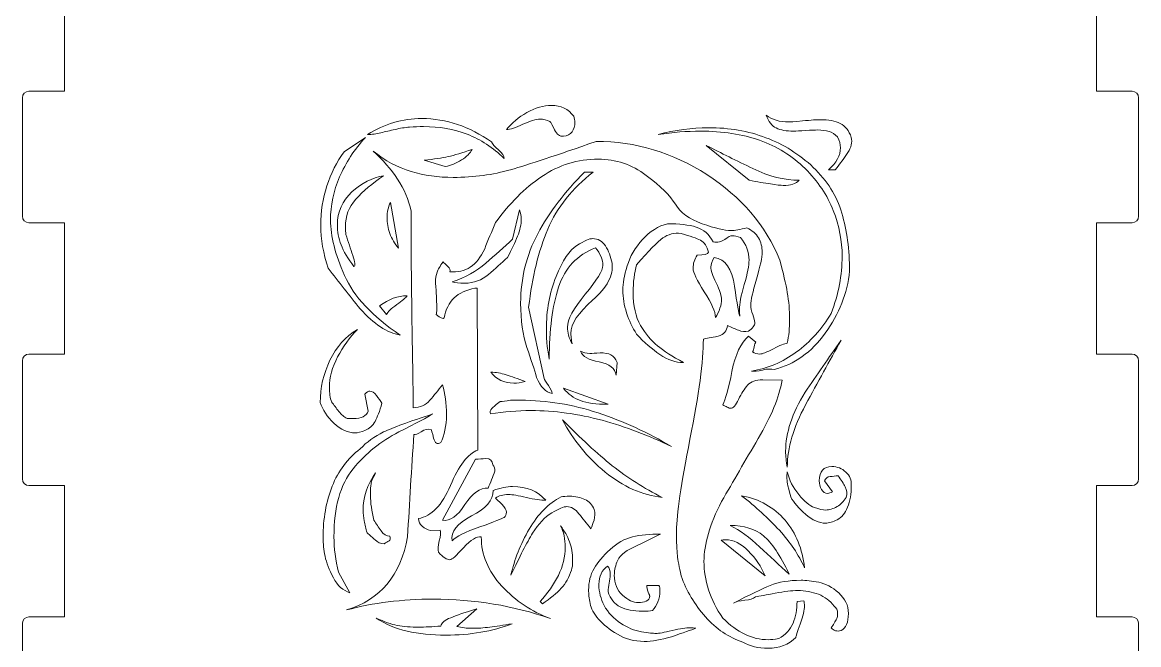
# Model space of a CAD drawing. Header units: inches. Extents: x 110 to 587, y -364 to 80.
# Drawn here: x 413.8 to 498.8, y -245.9 to -198.6 of the extents above; entities that cross this region are included whole.
import ezdxf

# ---------------------------------------------------------------- set-up
doc = ezdxf.new("R2010")
doc.units = ezdxf.units.IN
doc.header["$MEASUREMENT"] = 0
doc.layers.add('design5', color=7, linetype='Continuous')

# ---------------------------------------------------------------- blocks, each defined once
blk = doc.blocks.new('block 19')
at = {"layer": 'design5', "color": 1, "lineweight": 9}
blk.add_open_spline([(413.77, -53.803), (413.77, -53.803), (416.971, -53.803), (416.971, -53.803), (416.971, -53.803), (416.971, -63.804), (416.971, -63.804), (416.971, -63.804), (414.271, -63.804), (414.271, -63.804), (413.995, -63.804), (413.771, -64.028), (413.771, -64.305), (413.771, -64.305), (413.771, -73.305), (413.771, -73.305), (413.771, -73.581), (413.995, -73.805), (414.271, -73.805), (414.271, -73.805), (416.971, -73.805), (416.971, -73.805), (416.971, -73.805), (416.971, -83.805), (416.971, -83.805), (416.971, -83.805), (414.271, -83.805), (414.271, -83.805), (413.995, -83.805), (413.771, -84.028), (413.771, -84.304), (413.771, -86.011), (413.771, -91.597), (413.771, -93.304), (413.771, -93.58), (413.995, -93.804), (414.271, -93.804), (414.271, -93.804), (416.971, -93.804), (416.971, -93.804), (416.971, -93.804), (416.971, -103.805), (416.971, -103.805), (416.971, -103.805), (414.271, -103.805), (414.271, -103.805), (413.995, -103.805), (413.771, -104.028), (413.771, -104.304), (413.771, -106.011), (413.771, -111.597), (413.771, -113.304), (413.771, -113.581), (413.995, -113.804), (414.271, -113.804), (414.271, -113.804), (416.971, -113.804), (416.971, -113.804), (416.971, -113.804), (416.971, -123.805), (416.971, -123.805), (416.971, -123.805), (414.271, -123.805), (414.271, -123.805), (413.995, -123.805), (413.771, -124.029), (413.771, -124.304), (413.771, -124.304), (413.771, -133.304), (413.771, -133.304), (413.771, -133.58), (413.995, -133.804), (414.271, -133.804), (414.271, -133.804), (416.971, -133.804), (416.971, -133.804), (416.971, -133.804), (416.971, -143.804), (416.971, -143.804), (416.971, -143.804), (414.271, -143.804), (414.271, -143.804), (413.995, -143.804), (413.771, -144.028), (413.771, -144.304), (413.771, -144.304), (413.771, -153.304), (413.771, -153.304), (413.771, -153.581), (413.995, -153.805), (414.271, -153.805), (414.271, -153.805), (416.971, -153.805), (416.971, -153.805), (416.971, -153.805), (416.971, -163.804), (416.971, -163.804), (416.971, -163.804), (414.271, -163.804), (414.271, -163.804), (413.995, -163.804), (413.771, -164.028), (413.771, -164.304), (413.771, -166.011), (413.771, -171.597), (413.771, -173.304), (413.771, -173.58), (413.995, -173.804), (414.271, -173.804), (414.271, -173.804), (416.971, -173.804), (416.971, -173.804), (416.971, -173.804), (416.971, -183.805), (416.971, -183.805), (416.971, -183.805), (414.271, -183.805), (414.271, -183.805), (413.995, -183.805), (413.771, -184.028), (413.771, -184.304), (413.771, -186.011), (413.771, -191.597), (413.771, -193.305), (413.771, -193.58), (413.995, -193.804), (414.271, -193.804), (414.271, -193.804), (416.971, -193.804), (416.971, -193.804), (416.971, -193.804), (416.971, -203.805), (416.971, -203.805), (416.971, -203.805), (414.271, -203.805), (414.271, -203.805), (413.995, -203.805), (413.771, -204.029), (413.771, -204.304), (413.771, -204.304), (413.771, -213.304), (413.771, -213.304), (413.771, -213.581), (413.995, -213.804), (414.271, -213.804), (414.271, -213.804), (416.971, -213.804), (416.971, -213.804), (416.971, -213.804), (416.971, -223.804), (416.971, -223.804), (416.971, -223.804), (414.271, -223.804), (414.271, -223.804), (413.995, -223.804), (413.771, -224.029), (413.771, -224.304), (413.771, -224.304), (413.771, -233.304), (413.771, -233.304), (413.771, -233.581), (413.995, -233.805), (414.271, -233.805), (414.271, -233.805), (416.971, -233.805), (416.971, -233.805), (416.971, -233.805), (416.971, -243.804), (416.971, -243.804), (416.971, -243.804), (414.271, -243.804), (414.271, -243.804), (413.995, -243.804), (413.771, -244.028), (413.771, -244.304), (413.771, -246.011), (413.771, -251.597), (413.771, -253.304), (413.771, -253.58), (413.995, -253.804), (414.271, -253.804), (414.271, -253.804), (416.971, -253.804), (416.971, -253.804), (416.971, -253.804), (416.971, -263.804), (416.971, -263.804), (416.971, -263.804), (414.271, -263.804), (414.271, -263.804), (413.995, -263.804), (413.771, -264.027), (413.771, -264.304), (413.771, -266.01), (413.771, -271.596), (413.771, -273.304), (413.771, -273.58), (413.995, -273.804), (414.271, -273.804), (414.271, -273.804), (416.971, -273.804), (416.971, -273.804), (416.971, -273.804), (416.971, -283.804), (416.971, -283.804), (416.971, -283.804), (414.271, -283.804), (414.271, -283.804), (413.995, -283.804), (413.771, -284.028), (413.771, -284.304), (413.771, -284.304), (413.771, -293.304), (413.771, -293.304), (413.771, -293.58), (413.995, -293.804), (414.271, -293.804), (414.271, -293.804), (416.971, -293.804), (416.971, -293.804), (416.971, -293.804), (416.971, -303.804), (416.971, -303.804), (416.971, -303.804), (414.271, -303.804), (414.271, -303.804), (413.995, -303.804), (413.771, -304.028), (413.771, -304.304), (413.771, -304.304), (413.771, -313.304), (413.771, -313.304), (413.771, -313.58), (413.995, -313.804), (414.271, -313.804), (414.271, -313.804), (416.971, -313.804), (416.971, -313.804), (416.971, -313.804), (416.971, -323.804), (416.971, -323.804), (416.971, -323.804), (414.271, -323.804), (414.271, -323.804), (413.995, -323.804), (413.771, -324.027), (413.771, -324.304), (413.771, -326.01), (413.771, -331.597), (413.771, -333.304), (413.771, -333.58), (413.995, -333.804), (414.271, -333.804), (414.271, -333.804), (416.971, -333.804), (416.971, -333.804), (416.971, -333.804), (416.971, -343.804), (416.971, -343.804), (416.971, -343.804), (414.271, -343.804), (414.271, -343.804), (413.995, -343.804), (413.771, -344.028), (413.771, -344.304), (413.771, -344.304), (413.771, -350.305), (413.771, -350.305), (413.771, -350.581), (413.995, -350.805), (414.271, -350.805), (416.269, -350.805), (423.57, -350.805), (423.57, -350.805), (423.57, -350.805), (423.57, -353.805), (423.57, -353.805), (423.57, -353.805), (417.472, -353.805), (417.472, -353.805), (417.196, -353.805), (416.972, -354.028), (416.972, -354.305), (416.972, -354.305), (416.972, -360.306), (416.972, -360.306), (416.972, -360.581), (417.196, -360.805), (417.472, -360.805), (417.472, -360.805), (428.439, -363.806), (456.27, -363.806), (484.101, -363.806), (495.068, -360.805), (495.068, -360.805), (495.345, -360.805), (495.569, -360.581), (495.569, -360.306), (495.569, -360.306), (495.569, -354.305), (495.569, -354.305), (495.569, -354.028), (495.345, -353.805), (495.068, -353.805), (495.068, -353.805), (488.971, -353.805), (488.971, -353.805), (488.971, -353.805), (488.97, -350.805), (488.97, -350.805), (488.97, -350.805), (496.271, -350.805), (498.269, -350.805), (498.546, -350.805), (498.77, -350.581), (498.77, -350.305), (498.77, -350.305), (498.77, -344.304), (498.77, -344.304), (498.77, -344.028), (498.546, -343.804), (498.269, -343.804), (498.269, -343.804), (495.569, -343.804), (495.569, -343.804), (495.569, -343.804), (495.569, -333.804), (495.569, -333.804), (495.569, -333.804), (498.269, -333.804), (498.269, -333.804), (498.546, -333.804), (498.77, -333.58), (498.77, -333.304), (498.77, -331.596), (498.77, -326.011), (498.77, -324.304), (498.77, -324.028), (498.546, -323.804), (498.269, -323.804), (498.269, -323.804), (495.569, -323.804), (495.569, -323.804), (495.569, -323.804), (495.569, -313.804), (495.569, -313.804), (495.569, -313.804), (498.269, -313.804), (498.269, -313.804), (498.546, -313.804), (498.77, -313.58), (498.77, -313.304), (498.77, -313.304), (498.77, -304.304), (498.77, -304.304), (498.77, -304.028), (498.546, -303.804), (498.269, -303.804), (498.269, -303.804), (495.569, -303.804), (495.569, -303.804), (495.569, -303.804), (495.569, -293.804), (495.569, -293.804), (495.569, -293.804), (498.269, -293.804), (498.269, -293.804), (498.546, -293.804), (498.77, -293.58), (498.77, -293.304), (498.77, -293.304), (498.77, -284.304), (498.77, -284.304), (498.77, -284.028), (498.546, -283.804), (498.269, -283.804), (498.269, -283.804), (495.569, -283.804), (495.569, -283.804), (495.569, -283.804), (495.569, -273.804), (495.569, -273.804), (495.569, -273.804), (498.269, -273.804), (498.269, -273.804), (498.546, -273.804), (498.77, -273.579), (498.77, -273.304), (498.77, -271.596), (498.77, -266.011), (498.77, -264.304), (498.77, -264.028), (498.546, -263.804), (498.269, -263.804), (498.269, -263.804), (495.569, -263.804), (495.569, -263.804), (495.569, -263.804), (495.569, -253.804), (495.569, -253.804), (495.569, -253.804), (498.269, -253.804), (498.269, -253.804), (498.546, -253.804), (498.77, -253.58), (498.77, -253.304), (498.77, -251.597), (498.77, -246.011), (498.77, -244.305), (498.77, -244.028), (498.546, -243.804), (498.269, -243.804), (498.269, -243.804), (495.569, -243.804), (495.569, -243.804), (495.569, -243.804), (495.569, -233.805), (495.569, -233.805), (495.569, -233.805), (498.269, -233.805), (498.269, -233.805), (498.546, -233.805), (498.77, -233.581), (498.77, -233.304), (498.77, -233.304), (498.77, -224.304), (498.77, -224.304), (498.77, -224.029), (498.546, -223.804), (498.269, -223.804), (498.269, -223.804), (495.569, -223.804), (495.569, -223.804), (495.569, -223.804), (495.569, -213.804), (495.569, -213.804), (495.569, -213.804), (498.269, -213.804), (498.269, -213.804), (498.546, -213.804), (498.77, -213.581), (498.77, -213.304), (498.77, -213.304), (498.77, -204.304), (498.77, -204.304), (498.77, -204.029), (498.546, -203.805), (498.269, -203.805), (498.269, -203.805), (495.569, -203.805), (495.569, -203.805), (495.569, -203.805), (495.569, -193.804), (495.569, -193.804), (495.569, -193.804), (498.269, -193.804), (498.269, -193.804), (498.546, -193.804), (498.77, -193.58), (498.77, -193.305), (498.77, -191.597), (498.77, -186.012), (498.77, -184.305), (498.77, -184.029), (498.546, -183.805), (498.269, -183.805), (498.269, -183.805), (495.569, -183.805), (495.569, -183.805), (495.569, -183.805), (495.569, -173.804), (495.569, -173.804), (495.569, -173.804), (498.269, -173.804), (498.269, -173.804), (498.546, -173.804), (498.77, -173.58), (498.77, -173.304), (498.77, -171.597), (498.77, -166.011), (498.77, -164.305), (498.77, -164.028), (498.546, -163.804), (498.269, -163.804), (498.269, -163.804), (495.569, -163.804), (495.569, -163.804), (495.569, -163.804), (495.569, -153.805), (495.569, -153.805), (495.569, -153.805), (498.269, -153.805), (498.269, -153.805), (498.546, -153.805), (498.77, -153.581), (498.77, -153.304), (498.77, -153.304), (498.77, -144.304), (498.77, -144.304), (498.77, -144.028), (498.546, -143.804), (498.269, -143.804), (498.269, -143.804), (495.569, -143.804), (495.569, -143.804), (495.569, -143.804), (495.569, -133.804), (495.569, -133.804), (495.569, -133.804), (498.269, -133.804), (498.269, -133.804), (498.546, -133.804), (498.77, -133.58), (498.77, -133.304), (498.77, -133.304), (498.77, -124.304), (498.77, -124.304), (498.77, -124.029), (498.546, -123.805), (498.269, -123.805), (498.269, -123.805), (495.569, -123.805), (495.569, -123.805), (495.569, -123.805), (495.569, -113.804), (495.569, -113.804), (495.569, -113.804), (498.269, -113.804), (498.269, -113.804), (498.546, -113.804), (498.77, -113.58), (498.77, -113.304), (498.77, -111.597), (498.77, -106.012), (498.77, -104.305), (498.77, -104.029), (498.546, -103.805), (498.269, -103.805), (498.269, -103.805), (495.569, -103.805), (495.569, -103.805), (495.569, -103.805), (495.569, -93.804), (495.569, -93.804), (495.569, -93.804), (498.269, -93.804), (498.269, -93.804), (498.546, -93.804), (498.77, -93.58), (498.77, -93.304), (498.77, -91.597), (498.77, -86.012), (498.77, -84.305), (498.77, -84.029), (498.546, -83.805), (498.269, -83.805), (498.269, -83.805), (495.569, -83.805), (495.569, -83.805), (495.569, -83.805), (495.569, -73.805), (495.569, -73.805), (495.569, -73.805), (498.269, -73.805), (498.269, -73.805), (498.546, -73.805), (498.77, -73.581), (498.77, -73.305), (498.77, -73.305), (498.77, -64.305), (498.77, -64.305), (498.77, -64.028), (498.546, -63.804), (498.269, -63.804), (498.269, -63.804), (495.569, -63.804), (495.569, -63.804), (495.569, -63.804), (495.569, -53.803), (495.569, -53.803), (495.569, -53.803), (498.765, -53.803), (498.765, -53.805), (498.765, -53.805), (498.765, -39.805), (498.77, -39.805), (498.771, -26.96), (490.009, -15.778), (477.048, -9.908), (474.362, -8.693), (472.069, -5.595), (472.069, -2.647), (472.069, -2.647), (472.069, 59.837), (472.069, 59.837), (472.069, 60.821), (471.335, 61.93), (470.407, 62.256), (467.815, 63.166), (462.457, 63.695), (456.27, 63.695), (450.083, 63.695), (444.727, 63.166), (442.134, 62.256), (441.207, 61.93), (440.472, 60.821), (440.472, 59.837), (440.472, 59.837), (440.472, -2.647), (440.472, -2.647), (440.472, -5.595), (438.181, -8.693), (435.493, -9.908), (422.532, -15.778), (413.77, -26.96), (413.77, -39.798), (413.77, -39.805), (413.77, -53.805), (413.77, -53.803)], degree=3, knots=[0, 0, 0, 0, 1, 1, 1, 2, 2, 2, 3, 3, 3, 4, 4, 4, 5, 5, 5, 6, 6, 6, 7, 7, 7, 8, 8, 8, 9, 9, 9, 10, 10, 10, 11, 11, 11, 12, 12, 12, 13, 13, 13, 14, 14, 14, 15, 15, 15, 16, 16, 16, 17, 17, 17, 18, 18, 18, 19, 19, 19, 20, 20, 20, 21, 21, 21, 22, 22, 22, 23, 23, 23, 24, 24, 24, 25, 25, 25, 26, 26, 26, 27, 27, 27, 28, 28, 28, 29, 29, 29, 30, 30, 30, 31, 31, 31, 32, 32, 32, 33, 33, 33, 34, 34, 34, 35, 35, 35, 36, 36, 36, 37, 37, 37, 38, 38, 38, 39, 39, 39, 40, 40, 40, 41, 41, 41, 42, 42, 42, 43, 43, 43, 44, 44, 44, 45, 45, 45, 46, 46, 46, 47, 47, 47, 48, 48, 48, 49, 49, 49, 50, 50, 50, 51, 51, 51, 52, 52, 52, 53, 53, 53, 54, 54, 54, 55, 55, 55, 56, 56, 56, 57, 57, 57, 58, 58, 58, 59, 59, 59, 60, 60, 60, 61, 61, 61, 62, 62, 62, 63, 63, 63, 64, 64, 64, 65, 65, 65, 66, 66, 66, 67, 67, 67, 68, 68, 68, 69, 69, 69, 70, 70, 70, 71, 71, 71, 72, 72, 72, 73, 73, 73, 74, 74, 74, 75, 75, 75, 76, 76, 76, 77, 77, 77, 78, 78, 78, 79, 79, 79, 80, 80, 80, 81, 81, 81, 82, 82, 82, 83, 83, 83, 84, 84, 84, 85, 85, 85, 86, 86, 86, 87, 87, 87, 88, 88, 88, 89, 89, 89, 90, 90, 90, 91, 91, 91, 92, 92, 92, 93, 93, 93, 94, 94, 94, 95, 95, 95, 96, 96, 96, 97, 97, 97, 98, 98, 98, 99, 99, 99, 100, 100, 100, 101, 101, 101, 102, 102, 102, 103, 103, 103, 104, 104, 104, 105, 105, 105, 106, 106, 106, 107, 107, 107, 108, 108, 108, 109, 109, 109, 110, 110, 110, 111, 111, 111, 112, 112, 112, 113, 113, 113, 114, 114, 114, 115, 115, 115, 116, 116, 116, 117, 117, 117, 118, 118, 118, 119, 119, 119, 120, 120, 120, 121, 121, 121, 122, 122, 122, 123, 123, 123, 124, 124, 124, 125, 125, 125, 126, 126, 126, 127, 127, 127, 128, 128, 128, 129, 129, 129, 130, 130, 130, 131, 131, 131, 132, 132, 132, 133, 133, 133, 134, 134, 134, 135, 135, 135, 136, 136, 136, 137, 137, 137, 138, 138, 138, 139, 139, 139, 140, 140, 140, 141, 141, 141, 142, 142, 142, 143, 143, 143, 144, 144, 144, 145, 145, 145, 146, 146, 146, 147, 147, 147, 148, 148, 148, 149, 149, 149, 150, 150, 150, 151, 151, 151, 152, 152, 152, 153, 153, 153, 154, 154, 154, 155, 155, 155, 156, 156, 156, 157, 157, 157, 158, 158, 158, 159, 159, 159, 160, 160, 160, 161, 161, 161, 162, 162, 162, 163, 163, 163, 164, 164, 164, 165, 165, 165, 166, 166, 166, 167, 167, 167, 168, 168, 168, 169, 169, 169, 170, 170, 170, 171, 171, 171, 172, 172, 172, 173, 173, 173, 174, 174, 174, 175, 175, 175, 176, 176, 176, 177, 177, 177, 178, 178, 178, 179, 179, 179, 180, 180, 180, 181, 181, 181, 182, 182, 182, 183, 183, 183, 184, 184, 184, 185, 185, 185, 186, 186, 186, 187, 187, 187, 188, 188, 188, 189, 189, 189, 190, 190, 190, 191, 191, 191, 192, 192, 192, 193, 193, 193, 194, 194, 194, 195, 195, 195, 196, 196, 196, 197, 197, 197, 198, 198, 198, 199, 199, 199, 200, 200, 200, 201, 201, 201, 202, 202, 202, 203, 203, 203, 204, 204, 204, 205, 205, 205, 206, 206, 206, 206], dxfattribs=at)
blk = doc.blocks.new('block 23')
at = {"layer": 'design5', "color": 7, "lineweight": 9}
for points, knots in [([(455.844, -206.142), (455.844, -206.78), (455.554, -207.142), (454.975, -207.229), (454.685, -207.258), (454.46, -207.099), (454.301, -206.751), (454.141, -206.403), (454.018, -206.186), (453.932, -206.098), (453.699, -205.983), (453.453, -205.925), (453.192, -205.925), (452.873, -205.925), (452.438, -206.055), (451.888, -206.316), (451.337, -206.577), (450.916, -206.708), (450.627, -206.708), (451.033, -206.215), (451.554, -205.788), (452.193, -205.425), (452.83, -205.063), (453.453, -204.882), (454.062, -204.882), (454.786, -204.882), (455.351, -205.157), (455.757, -205.707), (455.815, -205.881), (455.844, -206.027), (455.844, -206.142)], [0, 0, 0, 0, 1, 1, 1, 2, 2, 2, 3, 3, 3, 4, 4, 4, 5, 5, 5, 6, 6, 6, 7, 7, 7, 8, 8, 8, 9, 9, 9, 10, 10, 10, 10]), ([(476.627, -208.468), (476.366, -208.859), (476.047, -209.302), (475.671, -209.794), (475.671, -209.794), (475.149, -209.794), (475.149, -209.794), (475.758, -209.244), (476.062, -208.679), (476.062, -208.099), (476.062, -207.838), (475.989, -207.563), (475.844, -207.273), (475.641, -207.07), (475.424, -206.932), (475.193, -206.86), (474.96, -206.788), (474.67, -206.751), (474.322, -206.751), (474.12, -206.751), (473.815, -206.766), (473.409, -206.794), (473.004, -206.823), (472.699, -206.838), (472.497, -206.838), (471.946, -206.838), (471.504, -206.759), (471.171, -206.599), (470.837, -206.44), (470.584, -206.114), (470.409, -205.62), (470.844, -205.968), (471.424, -206.142), (472.149, -206.142), (472.178, -206.142), (472.519, -206.114), (473.17, -206.055), (473.823, -205.997), (474.279, -205.968), (474.54, -205.968), (475.149, -205.968), (475.649, -206.063), (476.04, -206.251), (476.432, -206.44), (476.714, -206.794), (476.888, -207.316), (476.975, -207.693), (476.888, -208.077), (476.627, -208.468)], [0, 0, 0, 0, 1, 1, 1, 2, 2, 2, 3, 3, 3, 4, 4, 4, 5, 5, 5, 6, 6, 6, 7, 7, 7, 8, 8, 8, 9, 9, 9, 10, 10, 10, 11, 11, 11, 12, 12, 12, 13, 13, 13, 14, 14, 14, 15, 15, 15, 16, 16, 16, 16]), ([(447.649, -207.077), (446.62, -206.686), (445.511, -206.49), (444.323, -206.49), (443.975, -206.49), (443.62, -206.505), (443.257, -206.533), (442.895, -206.563), (442.525, -206.621), (442.149, -206.708), (441.772, -206.794), (441.41, -206.881), (441.062, -206.968), (440.714, -207.056), (440.381, -207.099), (440.062, -207.099), (441.337, -206.287), (442.714, -205.881), (444.192, -205.881), (446.047, -205.881), (447.815, -206.476), (449.496, -207.664), (449.554, -207.809), (449.729, -208.005), (450.019, -208.251), (450.308, -208.498), (450.453, -208.722), (450.453, -208.925), (449.612, -208.084), (448.677, -207.468), (447.649, -207.077)], [0, 0, 0, 0, 1, 1, 1, 2, 2, 2, 3, 3, 3, 4, 4, 4, 5, 5, 5, 6, 6, 6, 7, 7, 7, 8, 8, 8, 9, 9, 9, 10, 10, 10, 10]), ([(439.497, -220.36), (438.685, -219.346), (437.873, -218.316), (437.062, -217.272), (436.685, -216.142), (436.497, -215.055), (436.497, -214.012), (436.497, -212.968), (436.649, -211.968), (436.953, -211.012), (437.257, -210.056), (437.699, -209.186), (438.279, -208.403), (438.279, -208.403), (439.888, -207.316), (439.888, -207.316), (439.047, -208.244), (438.395, -209.244), (437.931, -210.316), (437.467, -211.389), (437.236, -212.49), (437.236, -213.621), (437.236, -214.809), (437.59, -216.208), (438.301, -217.816), (439.011, -219.425), (440.424, -220.94), (442.54, -222.359), (441.555, -222.186), (440.54, -221.519), (439.497, -220.36)], [0, 0, 0, 0, 1, 1, 1, 2, 2, 2, 3, 3, 3, 4, 4, 4, 5, 5, 5, 6, 6, 6, 7, 7, 7, 8, 8, 8, 9, 9, 9, 10, 10, 10, 10]), ([(474.909, -222.208), (473.851, -223.671), (472.554, -224.592), (471.019, -224.968), (470.786, -224.911), (470.489, -224.925), (470.127, -225.012), (469.765, -225.099), (469.481, -225.128), (469.28, -225.099), (470.525, -224.896), (471.67, -224.411), (472.714, -223.642), (473.757, -222.875), (474.641, -221.896), (475.366, -220.708), (475.917, -219.229), (476.192, -217.78), (476.192, -216.359), (476.192, -215.2), (475.967, -214.041), (475.519, -212.881), (475.069, -211.722), (474.351, -210.657), (473.366, -209.686), (472.381, -208.715), (471.228, -207.997), (469.91, -207.534), (468.59, -207.07), (467.09, -206.838), (465.41, -206.838), (464.366, -206.838), (463.293, -206.925), (462.192, -207.099), (463.468, -206.751), (464.742, -206.577), (466.018, -206.577), (467.584, -206.577), (469.04, -206.831), (470.388, -207.338), (471.736, -207.845), (472.938, -208.599), (473.997, -209.599), (475.054, -210.598), (475.779, -211.758), (476.17, -213.077), (476.562, -214.396), (476.757, -215.867), (476.757, -217.49), (476.584, -219.171), (475.967, -220.744), (474.909, -222.208)], [0, 0, 0, 0, 1, 1, 1, 2, 2, 2, 3, 3, 3, 4, 4, 4, 5, 5, 5, 6, 6, 6, 7, 7, 7, 8, 8, 8, 9, 9, 9, 10, 10, 10, 11, 11, 11, 12, 12, 12, 13, 13, 13, 14, 14, 14, 15, 15, 15, 16, 16, 16, 17, 17, 17, 17]), ([(473.323, -242.969), (473.323, -243.259), (473.214, -243.715), (472.997, -244.338), (472.779, -244.961), (472.671, -245.302), (472.671, -245.36), (472.12, -245.911), (471.41, -246.186), (470.54, -246.186), (469.816, -246.186), (469.178, -246.026), (468.627, -245.707), (467.554, -245.36), (466.605, -244.722), (465.779, -243.795), (464.953, -242.867), (464.337, -241.823), (463.931, -240.664), (463.786, -239.998), (463.692, -239.484), (463.649, -239.12), (463.605, -238.759), (463.583, -238.128), (463.583, -237.229), (463.583, -236.012), (463.924, -233.693), (464.605, -230.273), (465.286, -226.853), (465.627, -224.316), (465.627, -222.664), (465.83, -222.606), (466.206, -222.534), (466.758, -222.447), (467.192, -222.302), (467.424, -222.027), (467.453, -221.621), (467.772, -221.766), (468.054, -221.889), (468.301, -221.99), (468.547, -222.092), (468.801, -222.113), (469.062, -222.055), (469.381, -221.853), (469.54, -221.635), (469.54, -221.403), (469.54, -221.258), (469.489, -221.055), (469.388, -220.795), (469.286, -220.533), (469.236, -220.287), (469.236, -220.055), (469.236, -219.737), (469.381, -219.084), (469.671, -218.098), (469.96, -217.114), (470.106, -216.432), (470.106, -216.056), (470.106, -215.65), (470.011, -215.288), (469.822, -214.968), (469.634, -214.65), (469.337, -214.389), (468.932, -214.186), (468.438, -214.331), (468.032, -214.403), (467.714, -214.403), (467.25, -214.403), (466.525, -214.229), (465.54, -213.882), (464.554, -213.534), (463.873, -213.041), (463.497, -212.403), (463.12, -211.766), (462.38, -211.033), (461.279, -210.207), (460.178, -209.382), (458.96, -208.968), (457.627, -208.968), (456.062, -208.968), (454.627, -209.411), (453.322, -210.295), (452.018, -211.179), (450.845, -212.345), (449.801, -213.794), (449.511, -214.462), (449.236, -215.128), (448.975, -215.794), (448.395, -217.07), (447.511, -217.65), (446.323, -217.533), (446.381, -217.418), (446.323, -217.28), (446.149, -217.121), (445.975, -216.962), (445.859, -216.853), (445.801, -216.794), (445.569, -217.114), (445.417, -217.374), (445.344, -217.577), (445.272, -217.78), (445.235, -218.055), (445.235, -218.403), (445.264, -218.78), (445.286, -219.113), (445.301, -219.403), (445.315, -219.693), (445.323, -219.954), (445.323, -220.185), (445.323, -220.244), (445.323, -220.331), (445.323, -220.447), (445.323, -220.563), (445.308, -220.679), (445.28, -220.795), (445.598, -221.055), (445.801, -221.143), (445.888, -221.055), (446.119, -219.78), (446.902, -219.027), (448.235, -218.794), (448.235, -218.794), (448.41, -218.794), (448.41, -218.794), (448.41, -218.794), (448.453, -231.099), (448.453, -231.099), (447.699, -231.389), (447.004, -232.287), (446.366, -233.794), (445.728, -235.302), (444.916, -236.143), (443.931, -236.316), (443.931, -236.548), (444.025, -236.744), (444.214, -236.903), (444.402, -237.063), (444.612, -237.171), (444.845, -237.229), (444.845, -237.229), (445.583, -237.186), (445.583, -237.186), (445.641, -237.359), (445.62, -237.636), (445.519, -238.012), (445.417, -238.389), (445.395, -238.679), (445.453, -238.881), (445.801, -239.258), (446.091, -239.446), (446.323, -239.446), (446.467, -239.446), (446.815, -239.142), (447.366, -238.533), (447.916, -237.925), (448.366, -237.649), (448.714, -237.707), (448.714, -239.07), (449.236, -240.316), (450.279, -241.447), (451.323, -242.577), (452.554, -243.403), (453.975, -243.925), (451.163, -242.94), (448.192, -242.446), (445.062, -242.446), (442.685, -242.446), (440.482, -242.723), (438.453, -243.272), (441.032, -242.49), (442.583, -240.636), (443.105, -237.707), (443.25, -235.128), (443.41, -232.533), (443.584, -229.925), (443.699, -229.954), (443.888, -229.881), (444.149, -229.708), (444.41, -229.533), (444.655, -229.476), (444.888, -229.533), (444.916, -229.563), (444.982, -229.78), (445.084, -230.186), (445.185, -230.592), (445.366, -230.708), (445.627, -230.534), (445.916, -229.983), (446.062, -229.272), (446.062, -228.403), (446.062, -227.563), (445.96, -226.809), (445.758, -226.142), (445.438, -226.549), (445.12, -226.94), (444.801, -227.316), (444.482, -227.693), (444.062, -227.881), (443.54, -227.881), (443.511, -226.055), (443.475, -223.708), (443.432, -220.838), (443.388, -217.968), (443.366, -215.331), (443.366, -212.925), (443.193, -212.055), (442.851, -211.244), (442.344, -210.49), (441.837, -209.737), (441.221, -209.027), (440.496, -208.36), (441.395, -209.085), (442.351, -209.599), (443.366, -209.903), (444.38, -210.207), (445.453, -210.359), (446.584, -210.359), (448.149, -210.359), (449.605, -210.164), (450.953, -209.772), (452.301, -209.382), (454.468, -208.664), (457.453, -207.621), (460.468, -207.621), (463.28, -208.462), (465.888, -210.142), (468.497, -211.824), (470.352, -213.997), (471.453, -216.664), (471.714, -217.65), (471.902, -218.468), (472.018, -219.12), (472.134, -219.773), (472.192, -220.462), (472.192, -221.186), (472.192, -221.823), (472.134, -222.418), (472.018, -222.968), (471.815, -222.997), (471.46, -223.142), (470.953, -223.403), (470.446, -223.664), (470.106, -223.795), (469.931, -223.795), (469.699, -223.795), (469.511, -223.737), (469.366, -223.62), (469.424, -223.563), (469.468, -223.44), (469.497, -223.251), (469.525, -223.063), (469.569, -222.94), (469.627, -222.882), (469.627, -222.882), (469.062, -222.447), (469.062, -222.447), (468.482, -222.94), (468.062, -223.831), (467.801, -225.12), (467.54, -226.411), (467.308, -227.258), (467.106, -227.664), (467.221, -227.723), (467.33, -227.78), (467.432, -227.838), (467.533, -227.896), (467.627, -227.925), (467.714, -227.925), (467.888, -227.925), (468.083, -227.701), (468.301, -227.251), (468.518, -226.802), (468.75, -226.44), (468.997, -226.164), (469.242, -225.889), (469.627, -225.751), (470.149, -225.751), (470.149, -225.751), (471.627, -225.794), (471.627, -225.794), (471.395, -227.07), (470.786, -228.549), (469.801, -230.229), (468.815, -231.911), (467.888, -233.505), (467.018, -235.012), (466.12, -236.751), (465.67, -238.273), (465.67, -239.577), (465.67, -240.272), (465.786, -240.99), (466.018, -241.729), (466.25, -242.468), (466.612, -243.186), (467.106, -243.882), (467.655, -244.432), (468.214, -244.846), (468.779, -245.12), (469.344, -245.396), (469.946, -245.534), (470.584, -245.534), (470.757, -245.534), (471.019, -245.505), (471.367, -245.446), (471.888, -245.157), (472.25, -244.766), (472.453, -244.273), (472.656, -243.78), (472.758, -243.229), (472.758, -242.621), (472.758, -242.621), (473.279, -242.577), (473.279, -242.577), (473.308, -242.664), (473.323, -242.794), (473.323, -242.969)], [0, 0, 0, 0, 1, 1, 1, 2, 2, 2, 3, 3, 3, 4, 4, 4, 5, 5, 5, 6, 6, 6, 7, 7, 7, 8, 8, 8, 9, 9, 9, 10, 10, 10, 11, 11, 11, 12, 12, 12, 13, 13, 13, 14, 14, 14, 15, 15, 15, 16, 16, 16, 17, 17, 17, 18, 18, 18, 19, 19, 19, 20, 20, 20, 21, 21, 21, 22, 22, 22, 23, 23, 23, 24, 24, 24, 25, 25, 25, 26, 26, 26, 27, 27, 27, 28, 28, 28, 29, 29, 29, 30, 30, 30, 31, 31, 31, 32, 32, 32, 33, 33, 33, 34, 34, 34, 35, 35, 35, 36, 36, 36, 37, 37, 37, 38, 38, 38, 39, 39, 39, 40, 40, 40, 41, 41, 41, 42, 42, 42, 43, 43, 43, 44, 44, 44, 45, 45, 45, 46, 46, 46, 47, 47, 47, 48, 48, 48, 49, 49, 49, 50, 50, 50, 51, 51, 51, 52, 52, 52, 53, 53, 53, 54, 54, 54, 55, 55, 55, 56, 56, 56, 57, 57, 57, 58, 58, 58, 59, 59, 59, 60, 60, 60, 61, 61, 61, 62, 62, 62, 63, 63, 63, 64, 64, 64, 65, 65, 65, 66, 66, 66, 67, 67, 67, 68, 68, 68, 69, 69, 69, 70, 70, 70, 71, 71, 71, 72, 72, 72, 73, 73, 73, 74, 74, 74, 75, 75, 75, 76, 76, 76, 77, 77, 77, 78, 78, 78, 79, 79, 79, 80, 80, 80, 81, 81, 81, 82, 82, 82, 83, 83, 83, 84, 84, 84, 85, 85, 85, 86, 86, 86, 87, 87, 87, 88, 88, 88, 89, 89, 89, 90, 90, 90, 91, 91, 91, 92, 92, 92, 93, 93, 93, 94, 94, 94, 95, 95, 95, 96, 96, 96, 97, 97, 97, 98, 98, 98, 99, 99, 99, 100, 100, 100, 101, 101, 101, 102, 102, 102, 103, 103, 103, 104, 104, 104, 105, 105, 105, 105]), ([(447.214, -209.034), (446.823, -209.28), (446.41, -209.446), (445.975, -209.533), (445.975, -209.533), (444.366, -209.055), (444.366, -209.055), (445.12, -208.968), (445.728, -208.875), (446.193, -208.773), (446.656, -208.671), (447.265, -208.49), (448.018, -208.229), (447.873, -208.519), (447.605, -208.788), (447.214, -209.034)], [0, 0, 0, 0, 1, 1, 1, 2, 2, 2, 3, 3, 3, 4, 4, 4, 5, 5, 5, 5]), ([(471.714, -210.968), (471.511, -210.968), (471.185, -210.932), (470.736, -210.86), (470.286, -210.787), (469.743, -210.693), (469.105, -210.577), (469.105, -210.577), (465.845, -207.925), (465.845, -207.925), (466.975, -208.505), (468.156, -209.092), (469.388, -209.686), (470.62, -210.28), (471.801, -210.577), (472.931, -210.577), (472.671, -210.838), (472.264, -210.968), (471.714, -210.968)], [0, 0, 0, 0, 1, 1, 1, 2, 2, 2, 3, 3, 3, 4, 4, 4, 5, 5, 5, 6, 6, 6, 6]), ([(439.171, -212.012), (438.634, -212.621), (438.366, -213.316), (438.366, -214.099), (438.366, -214.36), (438.38, -214.562), (438.409, -214.707), (438.584, -215.258), (438.757, -215.787), (438.932, -216.295), (439.105, -216.802), (439.134, -217.084), (439.018, -217.142), (438.555, -216.534), (438.228, -215.983), (438.04, -215.49), (437.851, -214.997), (437.758, -214.49), (437.758, -213.968), (437.758, -212.983), (438.127, -212.149), (438.866, -211.468), (439.605, -210.787), (440.41, -210.375), (441.279, -210.229), (440.41, -210.809), (439.707, -211.403), (439.171, -212.012)], [0, 0, 0, 0, 1, 1, 1, 2, 2, 2, 3, 3, 3, 4, 4, 4, 5, 5, 5, 6, 6, 6, 7, 7, 7, 8, 8, 8, 9, 9, 9, 9]), ([(453.779, -214.294), (453.069, -215.962), (452.584, -217.94), (452.323, -220.229), (452.323, -220.229), (453.497, -225.664), (453.497, -225.664), (453.525, -225.751), (453.634, -225.925), (453.823, -226.185), (454.011, -226.447), (454.105, -226.65), (454.105, -226.795), (453.612, -226.708), (453.221, -226.302), (452.931, -225.577), (452.758, -224.998), (452.511, -224.237), (452.193, -223.294), (451.873, -222.353), (451.714, -221.229), (451.714, -219.925), (451.714, -218.041), (452.149, -216.28), (453.019, -214.642), (453.888, -213.005), (455.076, -211.447), (456.584, -209.968), (456.584, -209.968), (457.236, -209.968), (457.236, -209.968), (455.641, -211.186), (454.489, -212.628), (453.779, -214.294)], [0, 0, 0, 0, 1, 1, 1, 2, 2, 2, 3, 3, 3, 4, 4, 4, 5, 5, 5, 6, 6, 6, 7, 7, 7, 8, 8, 8, 9, 9, 9, 10, 10, 10, 11, 11, 11, 11]), ([(441.757, -214.62), (441.612, -214.215), (441.54, -213.809), (441.54, -213.403), (441.54, -212.998), (441.627, -212.621), (441.801, -212.273), (441.801, -212.273), (442.41, -215.751), (442.41, -215.751), (442.12, -215.403), (441.902, -215.027), (441.757, -214.62)], [0, 0, 0, 0, 1, 1, 1, 2, 2, 2, 3, 3, 3, 4, 4, 4, 4]), ([(451.758, -213.534), (451.758, -213.94), (451.663, -214.374), (451.475, -214.838), (451.286, -215.302), (451.033, -215.838), (450.714, -216.447), (450.25, -216.882), (449.764, -217.316), (449.257, -217.751), (448.75, -218.186), (448.149, -218.403), (447.453, -218.403), (447.047, -218.403), (446.729, -218.375), (446.496, -218.316), (447.511, -217.968), (448.366, -217.49), (449.062, -216.882), (449.758, -216.273), (450.438, -215.664), (451.105, -215.055), (451.105, -215.055), (451.627, -212.838), (451.627, -212.838), (451.714, -213.07), (451.758, -213.302), (451.758, -213.534)], [0, 0, 0, 0, 1, 1, 1, 2, 2, 2, 3, 3, 3, 4, 4, 4, 5, 5, 5, 6, 6, 6, 7, 7, 7, 8, 8, 8, 9, 9, 9, 9]), ([(469.105, -216.664), (469.105, -217.041), (468.982, -217.657), (468.736, -218.512), (468.489, -219.367), (468.367, -219.997), (468.367, -220.403), (468.367, -220.635), (468.38, -220.809), (468.41, -220.925), (468.322, -220.751), (468.185, -219.99), (467.997, -218.642), (467.808, -217.294), (467.294, -216.563), (466.453, -216.447), (466.28, -216.707), (466.192, -216.954), (466.192, -217.186), (466.192, -217.418), (466.33, -217.816), (466.605, -218.382), (466.88, -218.947), (467.018, -219.375), (467.018, -219.664), (467.018, -219.838), (466.975, -220.055), (466.888, -220.316), (466.801, -220.577), (466.685, -220.809), (466.54, -221.012), (466.54, -220.577), (466.257, -219.925), (465.692, -219.056), (465.127, -218.186), (464.844, -217.592), (464.844, -217.272), (464.844, -216.925), (464.946, -216.592), (465.149, -216.273), (465.67, -216.273), (465.96, -216.201), (466.018, -216.056), (465.902, -215.592), (465.699, -215.288), (465.41, -215.143), (465.12, -214.997), (464.627, -214.824), (463.931, -214.62), (463.41, -214.562), (462.946, -214.679), (462.54, -214.968), (462.134, -215.258), (461.467, -215.94), (460.54, -217.012), (460.366, -217.62), (460.28, -218.316), (460.28, -219.099), (460.28, -220.142), (460.468, -220.983), (460.845, -221.621), (461.221, -222.258), (461.649, -222.773), (462.127, -223.164), (462.606, -223.555), (463.264, -223.983), (464.106, -224.446), (463.526, -224.446), (462.932, -224.244), (462.322, -223.838), (461.714, -223.432), (461.119, -222.911), (460.54, -222.273), (460.221, -221.78), (459.967, -221.244), (459.779, -220.664), (459.591, -220.084), (459.497, -219.505), (459.497, -218.925), (459.497, -218.433), (459.606, -217.824), (459.823, -217.099), (460.04, -216.375), (460.431, -215.701), (460.997, -215.077), (461.562, -214.454), (462.192, -214.055), (462.888, -213.882), (463.786, -213.882), (464.518, -213.968), (465.083, -214.142), (465.649, -214.316), (466.076, -214.693), (466.366, -215.273), (466.714, -215.331), (467.011, -215.266), (467.257, -215.077), (467.503, -214.889), (467.699, -214.794), (467.844, -214.794), (467.989, -214.794), (468.192, -214.838), (468.453, -214.925), (468.888, -215.446), (469.105, -216.027), (469.105, -216.664)], [0, 0, 0, 0, 1, 1, 1, 2, 2, 2, 3, 3, 3, 4, 4, 4, 5, 5, 5, 6, 6, 6, 7, 7, 7, 8, 8, 8, 9, 9, 9, 10, 10, 10, 11, 11, 11, 12, 12, 12, 13, 13, 13, 14, 14, 14, 15, 15, 15, 16, 16, 16, 17, 17, 17, 18, 18, 18, 19, 19, 19, 20, 20, 20, 21, 21, 21, 22, 22, 22, 23, 23, 23, 24, 24, 24, 25, 25, 25, 26, 26, 26, 27, 27, 27, 28, 28, 28, 29, 29, 29, 30, 30, 30, 31, 31, 31, 32, 32, 32, 33, 33, 33, 34, 34, 34, 35, 35, 35, 35]), ([(457.192, -219.707), (456.09, -220.664), (455.54, -221.505), (455.54, -222.229), (455.54, -222.288), (455.547, -222.397), (455.562, -222.555), (455.576, -222.715), (455.598, -222.867), (455.627, -223.012), (455.395, -222.577), (455.279, -222.157), (455.279, -221.751), (455.279, -221.171), (455.729, -220.338), (456.627, -219.251), (457.526, -218.164), (457.975, -217.432), (457.975, -217.055), (457.975, -216.621), (457.786, -216.171), (457.41, -215.708), (456.019, -216.258), (455.084, -217.259), (454.605, -218.708), (454.127, -220.157), (453.888, -221.983), (453.888, -224.186), (453.801, -223.664), (453.743, -223.273), (453.714, -223.012), (453.685, -222.751), (453.67, -222.389), (453.67, -221.925), (453.67, -220.476), (453.916, -219.135), (454.41, -217.903), (454.902, -216.671), (455.432, -215.881), (455.997, -215.533), (456.562, -215.186), (456.96, -215.012), (457.192, -215.012), (457.598, -215.012), (457.924, -215.2), (458.17, -215.577), (458.416, -215.954), (458.584, -216.389), (458.671, -216.882), (458.786, -217.809), (458.294, -218.751), (457.192, -219.707)], [0, 0, 0, 0, 1, 1, 1, 2, 2, 2, 3, 3, 3, 4, 4, 4, 5, 5, 5, 6, 6, 6, 7, 7, 7, 8, 8, 8, 9, 9, 9, 10, 10, 10, 11, 11, 11, 12, 12, 12, 13, 13, 13, 14, 14, 14, 15, 15, 15, 16, 16, 16, 17, 17, 17, 17]), ([(440.975, -220.142), (441.67, -219.621), (442.366, -219.359), (443.062, -219.359), (442.975, -219.505), (442.714, -219.729), (442.28, -220.033), (441.845, -220.338), (441.584, -220.592), (441.497, -220.795), (441.497, -220.795), (440.975, -220.142), (440.975, -220.142)], [0, 0, 0, 0, 1, 1, 1, 2, 2, 2, 3, 3, 3, 4, 4, 4, 4]), ([(440.627, -228.925), (440.453, -229.244), (440.206, -229.469), (439.888, -229.599), (439.569, -229.729), (439.308, -229.795), (439.105, -229.795), (438.555, -229.795), (438.019, -229.549), (437.496, -229.055), (436.975, -228.563), (436.627, -228.041), (436.453, -227.49), (436.453, -226.36), (436.699, -225.288), (437.193, -224.273), (437.685, -223.259), (438.38, -222.476), (439.28, -221.925), (438.699, -222.534), (438.199, -223.229), (437.78, -224.012), (437.359, -224.794), (437.149, -225.577), (437.149, -226.36), (437.149, -226.766), (437.206, -227.128), (437.323, -227.446), (437.496, -227.679), (437.678, -227.918), (437.866, -228.164), (438.055, -228.41), (438.264, -228.592), (438.497, -228.707), (438.497, -228.707), (438.975, -228.707), (438.975, -228.707), (439.583, -228.707), (439.96, -228.519), (440.105, -228.142), (440.105, -228.142), (439.845, -226.838), (439.845, -226.838), (439.989, -226.693), (440.12, -226.62), (440.236, -226.62), (440.41, -226.62), (440.576, -226.729), (440.735, -226.947), (440.895, -227.164), (441.032, -227.36), (441.149, -227.533), (440.975, -228.142), (440.801, -228.606), (440.627, -228.925)], [0, 0, 0, 0, 1, 1, 1, 2, 2, 2, 3, 3, 3, 4, 4, 4, 5, 5, 5, 6, 6, 6, 7, 7, 7, 8, 8, 8, 9, 9, 9, 10, 10, 10, 11, 11, 11, 12, 12, 12, 13, 13, 13, 14, 14, 14, 15, 15, 15, 16, 16, 16, 17, 17, 17, 18, 18, 18, 18]), ([(473.409, -227.664), (472.482, -229.374), (472.018, -230.954), (472.018, -232.403), (471.932, -231.968), (471.888, -231.563), (471.888, -231.186), (471.888, -229.795), (472.381, -228.302), (473.366, -226.708), (474.265, -225.403), (475.178, -224.085), (476.106, -222.751), (475.236, -224.316), (474.337, -225.954), (473.409, -227.664)], [0, 0, 0, 0, 1, 1, 1, 2, 2, 2, 3, 3, 3, 4, 4, 4, 5, 5, 5, 5]), ([(458.975, -225.403), (458.917, -224.881), (458.489, -224.548), (457.692, -224.403), (456.895, -224.258), (456.424, -223.983), (456.279, -223.577), (456.482, -223.693), (456.714, -223.751), (456.975, -223.751), (457.149, -223.751), (457.41, -223.737), (457.758, -223.708), (458.106, -223.708), (458.381, -223.758), (458.584, -223.859), (458.786, -223.961), (458.946, -224.157), (459.062, -224.446), (459.062, -224.446), (458.975, -225.403), (458.975, -225.403)], [0, 0, 0, 0, 1, 1, 1, 2, 2, 2, 3, 3, 3, 4, 4, 4, 5, 5, 5, 6, 6, 6, 7, 7, 7, 7]), ([(451.192, -226.012), (450.467, -226.012), (449.888, -225.737), (449.453, -225.186), (449.83, -225.186), (450.214, -225.251), (450.606, -225.381), (450.996, -225.512), (451.481, -225.679), (452.062, -225.882), (451.743, -225.968), (451.453, -226.012), (451.192, -226.012)], [0, 0, 0, 0, 1, 1, 1, 2, 2, 2, 3, 3, 3, 4, 4, 4, 4]), ([(456.258, -227.338), (455.75, -227.149), (455.323, -226.838), (454.975, -226.403), (454.975, -226.403), (458.366, -227.621), (458.366, -227.621), (457.468, -227.621), (456.764, -227.527), (456.258, -227.338)], [0, 0, 0, 0, 1, 1, 1, 2, 2, 2, 3, 3, 3, 3]), ([(457.91, -228.838), (456.098, -228.346), (454.293, -228.099), (452.496, -228.099), (451.481, -228.099), (450.453, -228.186), (449.41, -228.359), (449.351, -228.215), (449.388, -228.077), (449.518, -227.947), (449.649, -227.816), (449.859, -227.635), (450.149, -227.403), (450.323, -227.403), (450.584, -227.375), (450.932, -227.316), (451.192, -227.316), (451.453, -227.316), (451.714, -227.316), (453.714, -227.316), (455.678, -227.635), (457.605, -228.273), (459.533, -228.911), (461.395, -229.766), (463.192, -230.838), (461.482, -229.998), (459.721, -229.331), (457.91, -228.838)], [0, 0, 0, 0, 1, 1, 1, 2, 2, 2, 3, 3, 3, 4, 4, 4, 5, 5, 5, 6, 6, 6, 7, 7, 7, 8, 8, 8, 9, 9, 9, 9]), ([(442.431, -229.729), (441.083, -230.411), (439.924, -231.346), (438.953, -232.533), (437.981, -233.723), (437.496, -235.447), (437.496, -237.707), (437.496, -238.577), (437.612, -239.476), (437.844, -240.403), (437.844, -240.403), (438.714, -241.968), (438.714, -241.968), (438.192, -241.795), (437.772, -241.411), (437.453, -240.816), (437.134, -240.222), (436.924, -239.679), (436.823, -239.186), (436.721, -238.693), (436.67, -238.215), (436.67, -237.751), (436.67, -236.331), (436.902, -235.034), (437.366, -233.86), (437.829, -232.686), (438.54, -231.737), (439.497, -231.012), (439.989, -230.49), (440.584, -230.063), (441.279, -229.729), (441.975, -229.396), (443.221, -228.939), (445.018, -228.359), (444.642, -228.592), (443.78, -229.048), (442.431, -229.729)], [0, 0, 0, 0, 1, 1, 1, 2, 2, 2, 3, 3, 3, 4, 4, 4, 5, 5, 5, 6, 6, 6, 7, 7, 7, 8, 8, 8, 9, 9, 9, 10, 10, 10, 11, 11, 11, 12, 12, 12, 12]), ([(458.149, -232.773), (456.786, -231.657), (455.699, -230.331), (454.888, -228.794), (456.279, -230.215), (457.547, -231.381), (458.692, -232.294), (459.837, -233.207), (461.106, -234.012), (462.497, -234.707), (460.96, -234.534), (459.511, -233.889), (458.149, -232.773)], [0, 0, 0, 0, 1, 1, 1, 2, 2, 2, 3, 3, 3, 4, 4, 4, 4]), ([(449.758, -232.708), (449.584, -233.143), (449.41, -233.577), (449.236, -234.012), (448.627, -233.954), (448.04, -234.367), (447.475, -235.251), (446.91, -236.136), (446.337, -236.534), (445.758, -236.446), (445.758, -236.446), (448.28, -231.794), (448.28, -231.794), (448.54, -231.794), (448.801, -231.78), (449.062, -231.751), (449.41, -231.751), (449.584, -231.911), (449.584, -232.229), (449.699, -232.374), (449.758, -232.533), (449.758, -232.708)], [0, 0, 0, 0, 1, 1, 1, 2, 2, 2, 3, 3, 3, 4, 4, 4, 5, 5, 5, 6, 6, 6, 7, 7, 7, 7]), ([(441.693, -238.012), (441.591, -238.07), (441.467, -238.142), (441.323, -238.23), (441.062, -238.23), (440.829, -238.135), (440.627, -237.946), (440.424, -237.758), (440.221, -237.577), (440.018, -237.403), (439.931, -237.084), (439.859, -236.78), (439.801, -236.49), (439.743, -236.2), (439.714, -235.94), (439.714, -235.708), (439.714, -234.693), (440.033, -233.736), (440.671, -232.838), (440.467, -233.215), (440.351, -233.49), (440.323, -233.664), (440.294, -233.838), (440.279, -234.128), (440.279, -234.534), (440.279, -235.114), (440.366, -235.751), (440.54, -236.446), (440.714, -236.707), (440.895, -236.976), (441.083, -237.251), (441.272, -237.527), (441.497, -237.664), (441.757, -237.664), (441.815, -237.838), (441.794, -237.954), (441.693, -238.012)], [0, 0, 0, 0, 1, 1, 1, 2, 2, 2, 3, 3, 3, 4, 4, 4, 5, 5, 5, 6, 6, 6, 7, 7, 7, 8, 8, 8, 9, 9, 9, 10, 10, 10, 11, 11, 11, 12, 12, 12, 12]), ([(476.605, -235.447), (476.416, -235.91), (476.156, -236.229), (475.822, -236.403), (475.489, -236.577), (475.193, -236.664), (474.932, -236.664), (474.438, -236.664), (473.932, -236.439), (473.409, -235.99), (472.888, -235.541), (472.511, -235.099), (472.279, -234.664), (472.221, -234.461), (472.149, -234.179), (472.062, -233.816), (471.975, -233.454), (471.96, -233.099), (472.018, -232.751), (472.163, -233.388), (472.453, -233.969), (472.888, -234.49), (473.323, -235.012), (473.721, -235.338), (474.083, -235.469), (474.446, -235.599), (474.728, -235.664), (474.932, -235.664), (475.221, -235.664), (475.511, -235.577), (475.801, -235.403), (476.09, -235.229), (476.323, -234.997), (476.497, -234.707), (476.584, -234.418), (476.562, -234.15), (476.432, -233.903), (476.301, -233.657), (476.119, -233.375), (475.888, -233.055), (475.685, -233.085), (475.482, -233.106), (475.279, -233.12), (475.076, -233.136), (474.932, -233.244), (474.845, -233.446), (474.845, -233.446), (475.453, -234.273), (475.453, -234.273), (475.308, -234.359), (475.193, -234.403), (475.105, -234.403), (474.903, -234.403), (474.743, -234.302), (474.627, -234.099), (474.511, -233.896), (474.453, -233.679), (474.453, -233.446), (474.453, -232.722), (474.772, -232.36), (475.41, -232.36), (475.816, -232.36), (476.17, -232.498), (476.475, -232.773), (476.779, -233.049), (476.917, -233.388), (476.888, -233.794), (476.888, -234.432), (476.793, -234.984), (476.605, -235.447)], [0, 0, 0, 0, 1, 1, 1, 2, 2, 2, 3, 3, 3, 4, 4, 4, 5, 5, 5, 6, 6, 6, 7, 7, 7, 8, 8, 8, 9, 9, 9, 10, 10, 10, 11, 11, 11, 12, 12, 12, 13, 13, 13, 14, 14, 14, 15, 15, 15, 16, 16, 16, 17, 17, 17, 18, 18, 18, 19, 19, 19, 20, 20, 20, 21, 21, 21, 22, 22, 22, 23, 23, 23, 23]), ([(452.149, -234.707), (451.54, -234.563), (451.09, -234.49), (450.801, -234.49), (450.366, -234.49), (450.032, -234.577), (449.801, -234.751), (449.888, -234.838), (450.047, -234.997), (450.279, -235.229), (450.511, -235.461), (450.627, -235.664), (450.627, -235.838), (450.627, -236.012), (450.568, -236.143), (450.453, -236.229), (450.337, -236.316), (449.721, -236.555), (448.605, -236.947), (447.489, -237.338), (446.786, -237.693), (446.496, -238.012), (446.381, -237.316), (446.873, -236.685), (447.975, -236.12), (449.076, -235.555), (449.627, -234.911), (449.627, -234.186), (450.177, -233.983), (450.67, -233.881), (451.105, -233.881), (452.177, -233.881), (453.019, -234.229), (453.627, -234.925), (453.25, -234.925), (452.758, -234.853), (452.149, -234.707)], [0, 0, 0, 0, 1, 1, 1, 2, 2, 2, 3, 3, 3, 4, 4, 4, 5, 5, 5, 6, 6, 6, 7, 7, 7, 8, 8, 8, 9, 9, 9, 10, 10, 10, 11, 11, 11, 12, 12, 12, 12]), ([(471.41, -237.208), (470.569, -236.294), (469.612, -235.418), (468.54, -234.577), (469.902, -234.838), (471.003, -235.461), (471.845, -236.446), (472.685, -237.432), (473.177, -238.635), (473.323, -240.055), (472.888, -239.07), (472.25, -238.121), (471.41, -237.208)], [0, 0, 0, 0, 1, 1, 1, 2, 2, 2, 3, 3, 3, 4, 4, 4, 4]), ([(457.301, -236.425), (457.229, -236.672), (457.149, -236.896), (457.062, -237.099), (456.743, -236.693), (456.438, -236.309), (456.149, -235.946), (455.859, -235.584), (455.554, -235.403), (455.236, -235.403), (455.004, -235.403), (454.62, -235.563), (454.084, -235.881), (453.547, -236.2), (453.062, -236.715), (452.627, -237.425), (452.193, -238.135), (451.641, -239.2), (450.975, -240.62), (451.235, -239.433), (451.699, -238.266), (452.366, -237.12), (453.032, -235.976), (453.845, -235.157), (454.801, -234.664), (454.946, -234.636), (455.163, -234.62), (455.453, -234.62), (455.888, -234.62), (456.272, -234.7), (456.606, -234.86), (456.938, -235.019), (457.178, -235.273), (457.323, -235.62), (457.381, -235.91), (457.373, -236.179), (457.301, -236.425)], [0, 0, 0, 0, 1, 1, 1, 2, 2, 2, 3, 3, 3, 4, 4, 4, 5, 5, 5, 6, 6, 6, 7, 7, 7, 8, 8, 8, 9, 9, 9, 10, 10, 10, 11, 11, 11, 12, 12, 12, 12]), ([(454.801, -241.62), (454.453, -241.998), (453.975, -242.389), (453.366, -242.794), (453.366, -242.794), (453.192, -242.621), (453.192, -242.621), (453.772, -242.012), (454.236, -241.353), (454.583, -240.642), (454.931, -239.932), (455.106, -239.215), (455.106, -238.49), (455.106, -238.201), (455.076, -237.911), (455.018, -237.62), (454.96, -237.331), (454.873, -237.084), (454.758, -236.881), (455.047, -237.259), (455.272, -237.657), (455.432, -238.077), (455.591, -238.498), (455.671, -238.968), (455.671, -239.49), (455.671, -239.838), (455.641, -240.084), (455.584, -240.229), (455.41, -240.78), (455.149, -241.244), (454.801, -241.62)], [0, 0, 0, 0, 1, 1, 1, 2, 2, 2, 3, 3, 3, 4, 4, 4, 5, 5, 5, 6, 6, 6, 7, 7, 7, 8, 8, 8, 9, 9, 9, 10, 10, 10, 10]), ([(469.91, -238.469), (469.142, -237.758), (468.395, -237.215), (467.671, -236.838), (468.714, -236.838), (469.554, -237.099), (470.192, -237.62), (470.83, -238.142), (471.482, -239.114), (472.149, -240.534), (471.424, -239.867), (470.678, -239.179), (469.91, -238.469)], [0, 0, 0, 0, 1, 1, 1, 2, 2, 2, 3, 3, 3, 4, 4, 4, 4]), ([(463.192, -245.316), (462.41, -245.548), (461.714, -245.664), (461.106, -245.664), (460.351, -245.664), (459.677, -245.484), (459.083, -245.12), (458.489, -244.759), (458.011, -244.375), (457.649, -243.968), (457.286, -243.563), (457.069, -243.164), (456.996, -242.773), (456.924, -242.382), (456.888, -242.041), (456.888, -241.751), (456.888, -241.142), (457.025, -240.599), (457.301, -240.12), (457.576, -239.642), (457.982, -239.157), (458.518, -238.664), (459.054, -238.172), (459.627, -237.853), (460.236, -237.707), (460.845, -237.563), (461.554, -237.49), (462.367, -237.49), (461.729, -237.809), (461.047, -238.142), (460.323, -238.49), (459.598, -238.838), (459.171, -239.215), (459.04, -239.621), (458.91, -240.027), (458.844, -240.359), (458.844, -240.62), (458.844, -241.258), (459.054, -241.766), (459.475, -242.142), (459.895, -242.519), (460.293, -242.707), (460.671, -242.707), (460.902, -242.707), (461.106, -242.672), (461.279, -242.599), (461.453, -242.527), (461.54, -242.403), (461.54, -242.229), (461.54, -242.2), (461.503, -242.092), (461.432, -241.903), (461.359, -241.715), (461.323, -241.549), (461.323, -241.403), (461.323, -241.403), (462.236, -241.403), (462.236, -241.403), (462.294, -241.49), (462.322, -241.635), (462.322, -241.838), (462.322, -242.128), (462.271, -242.396), (462.171, -242.642), (462.069, -242.889), (461.931, -243.114), (461.757, -243.316), (461.584, -243.346), (461.323, -243.359), (460.975, -243.359), (460.308, -243.359), (459.75, -243.251), (459.301, -243.033), (458.851, -242.816), (458.54, -242.433), (458.366, -241.881), (458.424, -241.447), (458.482, -241.012), (458.54, -240.577), (458.54, -240.288), (458.467, -240.07), (458.323, -239.925), (457.888, -240.244), (457.671, -240.707), (457.671, -241.316), (457.671, -241.635), (457.707, -241.918), (457.779, -242.164), (457.851, -242.411), (457.946, -242.664), (458.062, -242.925), (458.381, -243.476), (458.801, -243.925), (459.322, -244.273), (459.845, -244.62), (460.373, -244.838), (460.91, -244.925), (461.446, -245.012), (461.815, -245.055), (462.019, -245.055), (462.221, -245.055), (462.634, -244.983), (463.257, -244.838), (463.88, -244.693), (464.323, -244.62), (464.584, -244.62), (464.786, -244.62), (464.946, -244.635), (465.062, -244.664), (464.714, -244.78), (464.09, -244.998), (463.192, -245.316)], [0, 0, 0, 0, 1, 1, 1, 2, 2, 2, 3, 3, 3, 4, 4, 4, 5, 5, 5, 6, 6, 6, 7, 7, 7, 8, 8, 8, 9, 9, 9, 10, 10, 10, 11, 11, 11, 12, 12, 12, 13, 13, 13, 14, 14, 14, 15, 15, 15, 16, 16, 16, 17, 17, 17, 18, 18, 18, 19, 19, 19, 20, 20, 20, 21, 21, 21, 22, 22, 22, 23, 23, 23, 24, 24, 24, 25, 25, 25, 26, 26, 26, 27, 27, 27, 28, 28, 28, 29, 29, 29, 30, 30, 30, 31, 31, 31, 32, 32, 32, 33, 33, 33, 34, 34, 34, 35, 35, 35, 36, 36, 36, 37, 37, 37, 37]), ([(466.975, -237.968), (467.062, -237.939), (467.177, -237.925), (467.323, -237.925), (467.902, -237.925), (468.475, -238.207), (469.04, -238.772), (469.605, -239.338), (470.033, -239.969), (470.323, -240.664), (470.323, -240.664), (466.975, -237.968), (466.975, -237.968)], [0, 0, 0, 0, 1, 1, 1, 2, 2, 2, 3, 3, 3, 4, 4, 4, 4]), ([(475.931, -241.968), (475.438, -241.533), (474.932, -241.266), (474.41, -241.164), (473.888, -241.063), (473.438, -241.012), (473.062, -241.012), (472.134, -241.012), (471.351, -241.142), (470.714, -241.403), (470.076, -241.664), (469.149, -242.114), (467.932, -242.751), (468.105, -242.635), (468.388, -242.563), (468.779, -242.534), (469.171, -242.505), (469.438, -242.418), (469.583, -242.273), (469.902, -242.215), (470.409, -242.12), (471.105, -241.99), (471.801, -241.859), (472.366, -241.795), (472.801, -241.795), (473.381, -241.795), (473.91, -241.889), (474.388, -242.077), (474.866, -242.266), (475.264, -242.563), (475.583, -242.969), (475.758, -243.114), (475.844, -243.302), (475.844, -243.534), (475.844, -243.707), (475.822, -243.838), (475.779, -243.925), (475.736, -244.012), (475.598, -244.244), (475.366, -244.62), (475.54, -244.853), (475.786, -244.925), (476.106, -244.838), (476.482, -244.664), (476.671, -244.23), (476.671, -243.534), (476.671, -242.925), (476.424, -242.403), (475.931, -241.968)], [0, 0, 0, 0, 1, 1, 1, 2, 2, 2, 3, 3, 3, 4, 4, 4, 5, 5, 5, 6, 6, 6, 7, 7, 7, 8, 8, 8, 9, 9, 9, 10, 10, 10, 11, 11, 11, 12, 12, 12, 13, 13, 13, 14, 14, 14, 15, 15, 15, 16, 16, 16, 16]), ([(446.018, -245.186), (444.945, -245.186), (443.96, -245.085), (443.062, -244.881), (442.163, -244.679), (441.38, -244.345), (440.714, -243.882), (441.323, -244.172), (441.859, -244.36), (442.323, -244.447), (442.786, -244.533), (443.351, -244.577), (444.019, -244.577), (444.192, -244.577), (444.431, -244.57), (444.736, -244.555), (445.04, -244.541), (445.337, -244.52), (445.627, -244.49), (445.685, -244.258), (445.938, -244.048), (446.388, -243.86), (446.837, -243.671), (447.497, -243.447), (448.366, -243.186), (448.366, -243.186), (446.844, -244.533), (446.844, -244.533), (447.25, -244.62), (447.627, -244.664), (447.975, -244.664), (448.438, -244.664), (448.902, -244.635), (449.366, -244.577), (449.83, -244.52), (450.395, -244.432), (451.062, -244.316), (449.554, -244.896), (447.873, -245.186), (446.018, -245.186)], [0, 0, 0, 0, 1, 1, 1, 2, 2, 2, 3, 3, 3, 4, 4, 4, 5, 5, 5, 6, 6, 6, 7, 7, 7, 8, 8, 8, 9, 9, 9, 10, 10, 10, 11, 11, 11, 12, 12, 12, 13, 13, 13, 13])]:
    blk.add_open_spline(points, degree=3, knots=knots, dxfattribs=at)
blk = doc.blocks.new('block 18')
at = {"layer": 'design5'}
for name in ['block 19', 'block 23']:
    blk.add_blockref(name, (0, 0), dxfattribs=at)

msp = doc.modelspace()

# ---------------------------------------------------------------- block references
at = {"layer": 'design5'}
msp.add_blockref('block 18', (0, 0), dxfattribs=at)

doc.saveas('drawing.dxf')
